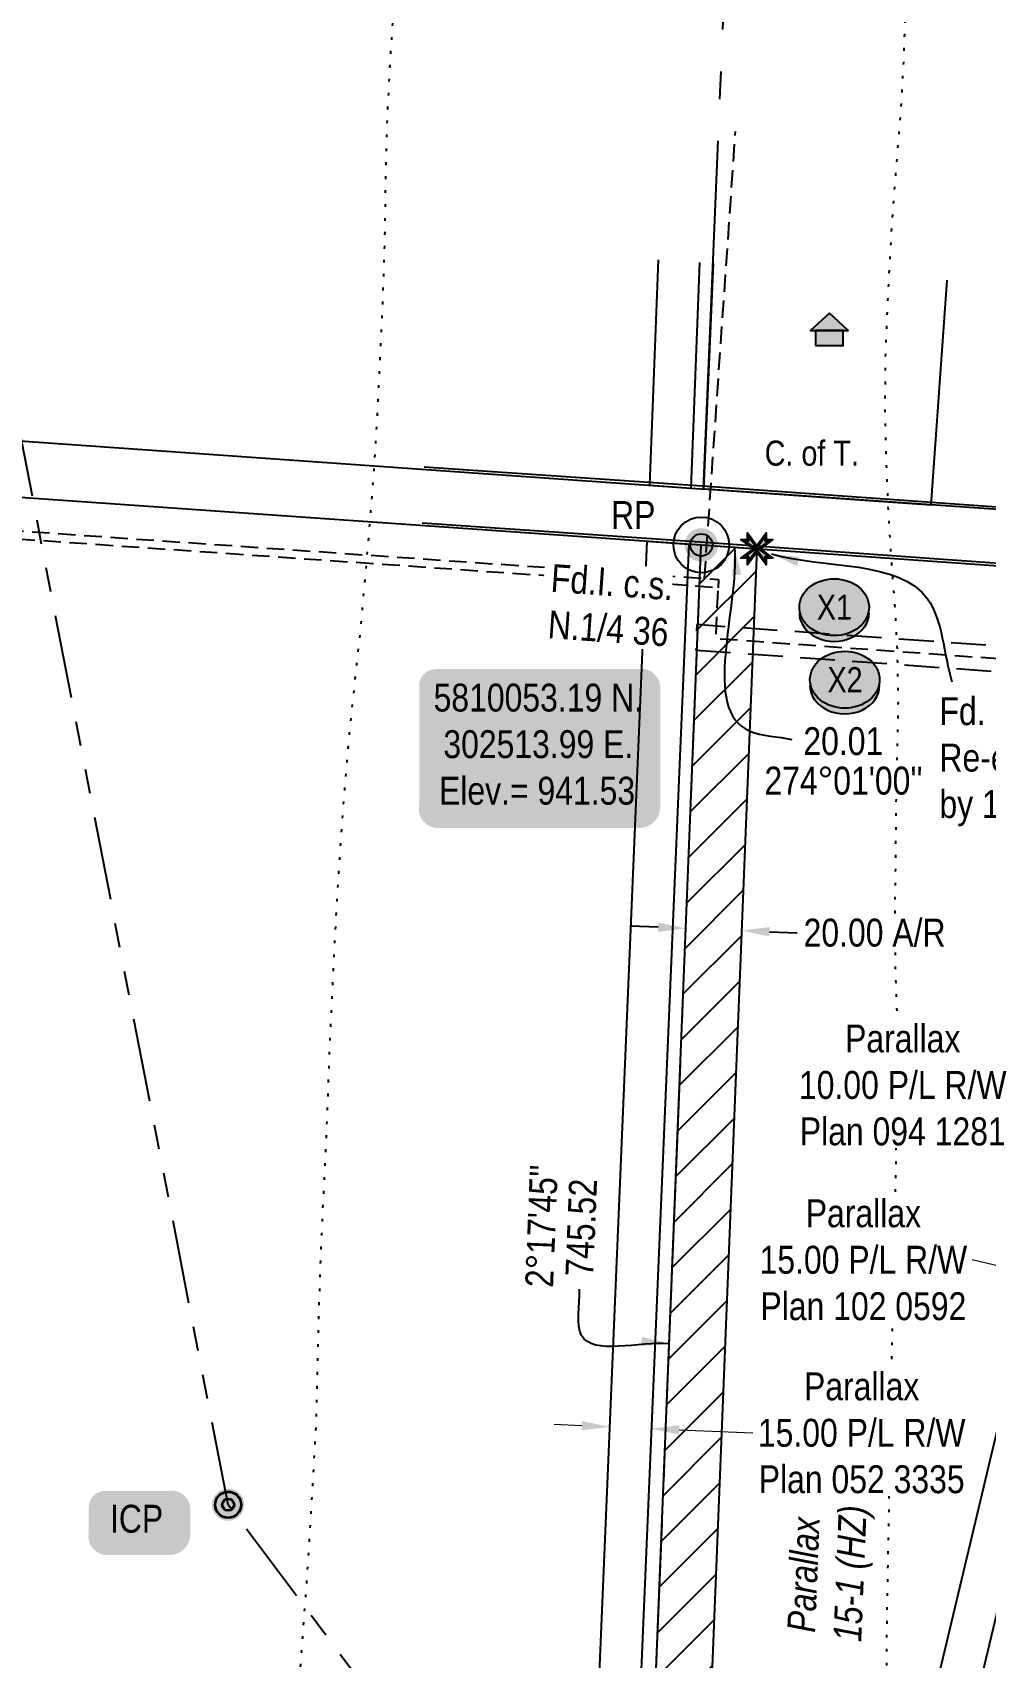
# Model space of a CAD drawing. Extents: x 301555 to 305504, y 5808283 to 5811840.
# Drawn here: x 302274 to 302616, y 5809654 to 5810237 of the extents above; entities that cross this region are included whole.
import ezdxf
from ezdxf.enums import TextEntityAlignment as Align

# ---------------------------------------------------------------- set-up
doc = ezdxf.new("R2010")
doc.units = 0
doc.header["$LTSCALE"] = 5
doc.header["$PDMODE"] = 34
doc.header["$PDSIZE"] = 0.03
for name, pattern in [('foc-DOT', [1, 0.2, -0.8]), ('foc-DRILLPATH', [14.75, 6, -1.75, 1.75, -1.75, 1.75, -1.75]), ('foc-FLOWLINE', [3.75, 2.5, -1.25]), ('foc-QUARTERLINE', [33, 25, -3, 2, -3]), ('UG_PIPE', [1.875, 1.25, -0.625])]:
    doc.linetypes.add(name, pattern=pattern)
doc.layers.get('Defpoints').update_dxf_attribs({"color": 9})
for name, color, linetype in [('35', 37, 'Continuous'), ('AS-DRILL', 8, 'foc-DOT'), ('AS-PIPE-UG', 44, 'UG_PIPE'), ('AS-POWER', 104, 'foc-POWER'), ('AS-RESIDENCE', 14, 'Continuous'), ('AS-TELUS', 224, 'foc-TEL'), ('C-RW', 13, 'Continuous'), ('CG-NOTES', 7, 'Continuous'), ('DETAIL-T', 7, 'Continuous'), ('DRILL-T', 8, 'Continuous'), ('F-EZE', 190, 'foc-FLOWLINE'), ('L-BD', 7, 'Continuous'), ('L-MON', 1, 'Continuous'), ('L-QSEC', 8, 'foc-QUARTERLINE'), ('L-SEC', 7, 'Continuous'), ('L-TITLEDB', 4, 'Continuous'), ('L-TITLEDB-T', 4, 'Continuous'), ('P-CROSSINGS', 250, 'Continuous'), ('P-PDRILLPATH', 12, 'foc-DRILLPATH'), ('P-PROPOSED', 10, 'Continuous'), ('P-TXT', 4, 'Continuous')]:
    doc.layers.add(name, color=color, linetype=linetype)
doc.layers.add('C-RW-T', color=13, linetype='Continuous', lineweight=9)
doc.layers.add('P-PROPOSED-EXISTING-H', color=7, linetype='Continuous', true_color=0xffeebd)
doc.styles.add('80', font='ARIALN.TTF', dxfattribs={"height": 10})
doc.styles.add('80CG', font='ARIALN.TTF', dxfattribs={"height": 10})
doc.styles.add('80L', font='ARIALN.TTF', dxfattribs={"height": 10})
doc.styles.add('Crossing', font='ARIALN.TTF', dxfattribs={"height": 10})
doc.styles.add('foc-LtypeFont', font='ARIALN.TTF', dxfattribs={"height": 7.35})
doc.linetypes.add('foc-POWER', pattern='A,6,-1,["P",foc-LtypeFont,S=0.2,R=0,X=-0.625,Y=-0.75],-1.24,4', length=12.24)
doc.linetypes.add('foc-POWER-NOLINE', pattern='A,0,-4,["P",foc-LtypeFont,S=0.2,R=0,X=-0.625,Y=-0.75],-8.24', length=12.24)
doc.linetypes.add('foc-TEL', pattern='A,2,-1,["T",foc-LtypeFont,S=0.2,R=0,X=-0.425,Y=-0.75],-1.24,8', length=12.24)
doc.linetypes.add('foc-TEL-NOLINE', pattern='A,0,-2,["T",foc-LtypeFont,S=0.2,R=0,X=-0.425,Y=-0.75],-10.24', length=12.24)
doc.dimstyles.new('Compass 5 000', dxfattribs={"dimscale": 5, "dimtxt": 9, "dimasz": 2, "dimexe": 0.2, "dimexo": 0.0625, "dimgap": 0.5, "dimtad": 0, "dimtih": 1, "dimtoh": 1, "dimzin": 0, "dimdsep": 46, "dimtxsty": '80CG', "dimcen": 0.1, "dimse1": 1, "dimse2": 1, "dimclrd": 256, "dimclrt": 256, "dimaunit": 1, "dimadec": 4, "dimazin": 0, "dimtfac": 0.06, "dimtofl": 0, "dimtmove": 0, "dimatfit": 1, "dimfxl": 0.2, "dimtolj": 1, "dimtzin": 0, "dimlwd": -1, "dimarcsym": 0})

# ---------------------------------------------------------------- blocks, each defined once
blk = doc.blocks.new('*D438')
at = {"layer": 'C-RW-T', "transparency": 16777216}
for p, q in [((302653.37, 5809852.62), (302625.37, 5809859.3)), ((302682.55, 5809845.66), (302692.28, 5809843.34))]:
    blk.add_line(p, q, dxfattribs=at)
for points in [[(302653.75, 5809854.24), (302652.98, 5809851), (302663.09, 5809850.3)], [(302682.94, 5809847.28), (302682.16, 5809844.04), (302672.82, 5809847.98)]]:
    blk.add_solid(points, dxfattribs=at)
at = {"layer": 'Defpoints', "color": 0, "transparency": 16777216}
for p in [(302663.09, 5809850.3), (302653.72, 5809810.99), (302663.45, 5809808.67)]:
    blk.add_point(p, dxfattribs=at)
at = {"layer": 'C-RW-T', "transparency": 16777216, "insert": (302586.28, 5809859.3), "char_height": 10, "attachment_point": 5, "style": '80CG', "bg_fill": 3, "box_fill_scale": 1.1, "bg_fill_color": 256, "bg_fill_true_color": 13158600, "bg_fill_transparency": 0}
blk.add_mtext('\\A1;Parallax\\P10.00 P/L R/W\\PPlan 094 1281', dxfattribs=at)
blk = doc.blocks.new('*D439')
at = {"layer": 'C-RW-T', "transparency": 16777216}
for p, q in [((302623.8, 5809793.57), (302611.23, 5809796.56)), ((302657.89, 5809785.45), (302667.62, 5809783.13))]:
    blk.add_line(p, q, dxfattribs=at)
for points in [[(302624.18, 5809795.19), (302623.41, 5809791.95), (302633.52, 5809791.25)], [(302658.28, 5809787.07), (302657.5, 5809783.82), (302648.16, 5809787.76)]]:
    blk.add_solid(points, dxfattribs=at)
at = {"layer": 'Defpoints', "color": 0, "transparency": 16777216}
for p in [(302633.52, 5809791.25), (302612.09, 5809701.32), (302626.73, 5809697.83)]:
    blk.add_point(p, dxfattribs=at)
at = {"layer": 'C-RW-T', "transparency": 16777216, "insert": (302572.15, 5809796.56), "char_height": 10, "attachment_point": 5, "style": '80CG', "bg_fill": 3, "box_fill_scale": 1.1, "bg_fill_color": 256, "bg_fill_true_color": 13158600, "bg_fill_transparency": 0}
blk.add_mtext('\\A1;Parallax\\P15.00 P/L R/W\\PPlan 102 0592', dxfattribs=at)
blk = doc.blocks.new('*D440')
at = {"layer": 'C-RW-T', "transparency": 16777216}
for p, q in [((302471.15, 5809737.05), (302461.16, 5809737.47)), ((302506.05, 5809735.58), (302532.45, 5809734.46))]:
    blk.add_line(p, q, dxfattribs=at)
for points in [[(302471.22, 5809738.71), (302471.08, 5809735.38), (302481.14, 5809736.63)], [(302506.12, 5809737.24), (302505.98, 5809733.91), (302496.06, 5809736)]]:
    blk.add_solid(points, dxfattribs=at)
at = {"layer": 'Defpoints', "color": 0, "transparency": 16777216}
for p in [(302496.06, 5809736), (302479.04, 5809686.97), (302493.96, 5809686.34)]:
    blk.add_point(p, dxfattribs=at)
at = {"layer": 'C-RW-T', "transparency": 16777216, "insert": (302571.54, 5809734.46), "char_height": 10, "attachment_point": 5, "style": '80CG', "bg_fill": 3, "box_fill_scale": 1.1, "bg_fill_color": 256, "bg_fill_true_color": 13158600, "bg_fill_transparency": 0}
blk.add_mtext('\\A1;Parallax\\P15.00 P/L R/W\\PPlan 052 3335', dxfattribs=at)
blk = doc.blocks.new('res_occ')
for points in [[(0.1, 0.89), (-1.26, -0.37), (1.46, -0.37)], [(-0.9, -1.43), (1.1, -1.43), (1.1, -0.37), (-0.9, -0.37)]]:
    blk.add_hatch(color=14).paths.add_polyline_path(points)
at = {"color": 14}
for points in [[(0.1, 0.89), (-1.26, -0.37), (1.46, -0.37)], [(-0.9, -1.43), (1.1, -1.43), (1.1, -0.37), (-0.9, -0.37)]]:
    blk.add_lwpolyline(points, close=True, dxfattribs=at)
blk = doc.blocks.new('fdia')
at = {"color": 255, "const_width": 1}
blk.add_lwpolyline([(-0.5, 0, 1), (0.5, 0, 1)], format="xyb", close=True, dxfattribs=at)
blk = doc.blocks.new('Fdiaa')
blk.add_blockref('fdia', (0, 0))
blk = doc.blocks.new('fdib')
at = {"color": 1, "const_width": 1.6}
blk.add_lwpolyline([(-0.4, 0, 1), (0.4, 0, 1)], format="xyb", close=True, dxfattribs=at)
at = {"color": 1}
blk.add_circle((0, 0), 0.8, dxfattribs=at)
blk = doc.blocks.new('Fdibb')
blk.add_blockref('fdib', (0, 0))
blk = doc.blocks.new('fdicc')
for name in ['Fdibb', 'Fdiaa']:
    blk.add_blockref(name, (0, 0))
blk = doc.blocks.new('FDI')
blk.add_blockref('fdicc', (0, 0))
blk = doc.blocks.new('TEMP')
h = blk.add_hatch(color=255)
h.dxf.hatch_style = 1
h.paths.add_polyline_path([(0, 0.25), (-0.67, 1.15), (-0.67, 0.67), (-1.15, 0.67), (-0.25, 0), (-1.15, -0.67), (-0.67, -0.67), (-0.67, -1.15), (0, -0.25), (0.67, -1.15), (0.67, -0.67), (1.15, -0.67), (0.25, 0), (1.15, 0.67), (0.67, 0.67), (0.67, 1.15)])
h.paths.add_polyline_path([(0.57, 0.85), (0.57, 0.57), (0.85, 0.57), (0.08, 0), (0.85, -0.57), (0.57, -0.57), (0.57, -0.85), (0, -0.08), (-0.57, -0.85), (-0.57, -0.57), (-0.85, -0.57), (-0.08, 0), (-0.85, 0.57), (-0.57, 0.57), (-0.57, 0.85), (0, 0.08)], flags=16)
h = blk.add_hatch(color=1)
h.dxf.hatch_style = 1
h.paths.add_polyline_path([(0, 0.08), (-0.57, 0.85), (-0.57, 0.57), (-0.85, 0.57), (-0.08, 0), (-0.85, -0.57), (-0.57, -0.57), (-0.57, -0.85), (0, -0.08), (0.57, -0.85), (0.57, -0.57), (0.85, -0.57), (0.08, 0), (0.85, 0.57), (0.57, 0.57), (0.57, 0.85)])
at = {"color": 1}
for p, q in [((-0.08, 0), (0.08, 0)), ((0, 0.08), (0, -0.08))]:
    blk.add_line(p, q, dxfattribs=at)
at = {"color": 255, "flags": 128}
blk.add_lwpolyline([(-0.25, 0), (-1.15, 0.67), (-0.67, 0.67), (-0.67, 1.15), (0, 0.25), (0.67, 1.15), (0.67, 0.67), (1.15, 0.67), (0.25, 0), (1.15, -0.67), (0.67, -0.67), (0.67, -1.15), (0, -0.25), (-0.67, -1.15), (-0.67, -0.67), (-1.15, -0.67)], close=True, dxfattribs=at)
at = {"color": 1, "flags": 128}
blk.add_lwpolyline([(-0.08, 0), (-0.85, 0.57), (-0.57, 0.57), (-0.57, 0.85), (0, 0.08), (0.57, 0.85), (0.57, 0.57), (0.85, 0.57), (0.08, 0), (0.85, -0.57), (0.57, -0.57), (0.57, -0.85), (0, -0.08), (-0.57, -0.85), (-0.57, -0.57), (-0.85, -0.57)], close=True, dxfattribs=at)
blk = doc.blocks.new('RP')
at = {"layer": '35', "color": 3}
blk.add_circle((0, 0), 10, dxfattribs=at)
at = {"layer": '35', "color": 3, "style": '80'}
blk.add_attdef('RP_001', (-32.36, 5.75), '', height=10, dxfattribs=at)
blk = doc.blocks.new('*U479')
h = blk.add_hatch(color=254)
edge = h.paths.add_edge_path()
edge.add_line((-36.5, -28.5), (36.5, -28.5))
edge.add_arc((36.5, -22.5), 6, 270, 360)
edge.add_line((42.5, -22.5), (42.5, 21))
edge.add_arc((36.5, 21), 6, 0, 90)
edge.add_line((36.5, 27), (-36.5, 27))
edge.add_arc((-36.5, 21), 6, 90, 180)
edge.add_line((-42.5, 21), (-42.5, -22.5))
edge.add_arc((-36.5, -22.5), 6, 180, 270)
at = {"color": 1, "flags": 128}
blk.add_lwpolyline([(-36.5, -28.5, 3, 3, 0), (36.5, -28.5, 3, 3, 0.414214), (42.5, -22.5, 3, 3, 0), (42.5, 21, 3, 0, 0.414214), (36.5, 27, 0, 0, 0), (-36.5, 27, 0, 0, 0.414214), (-42.5, 21, 0, 0, 0), (-42.5, -22.5, 0, 3, 0.414214)], format="xyseb", close=True, dxfattribs=at)
blk.add_lwpolyline([(-32.21, -20.16, 0, 10, 0), (0, 0, 5, 5, 0)], format="xyseb", dxfattribs=at)
at = {"color": 1, "style": '80'}
blk.add_attdef('ENTER_TEXT_001', (-35.99, -5), '', height=10, dxfattribs=at)
blk = doc.blocks.new('xing2')
h = blk.add_hatch(color=50)
h.dxf.hatch_style = 1
edge = h.paths.add_edge_path()
edge.add_ellipse((0, 0), major_axis=(-12.5, 0), ratio=0.816297, start_angle=0, end_angle=360)
h = blk.add_hatch(color=250)
h.dxf.hatch_style = 1
edge = h.paths.add_edge_path()
edge.add_ellipse((0, -2.05), major_axis=(-12.5, 0), ratio=0.816297, start_angle=0, end_angle=180)
edge.add_line((12.5, -2.05), (12.5, 0))
edge.add_ellipse((0, 0), major_axis=(-12.5, 0), ratio=0.816297, start_angle=0, end_angle=180, ccw=False)
edge.add_line((-12.5, 0), (-12.5, -2.05))
at = {"color": 250}
blk.add_ellipse((0, 0), major_axis=(-12.5, 0), ratio=0.816297, dxfattribs=at)
blk.add_ellipse((0, -2.05), major_axis=(-12.5, 0), ratio=0.816297, start_param=0, end_param=3.141593, dxfattribs=at)
at = {"color": 250, "style": 'Crossing'}
blk.add_attdef('CROSSING', text='', height=9, dxfattribs=at).set_placement((0.09, 0.02), align=Align.MIDDLE_CENTER)
at = {"color": 250, "style": 'Crossing', "flags": 1}
for tag, p in [('OWNER', (0.09, -12.49)), ('DESCRIPTION', (0.09, -25.77)), ('LOCATION', (0.09, -39.3)), ('DWG_REF', (0.09, -52.84))]:
    blk.add_attdef(tag, text='', height=9, dxfattribs=at).set_placement(p, align=Align.MIDDLE_CENTER)
blk = doc.blocks.new('*D485')
at = {"layer": 'Defpoints', "color": 0, "transparency": 16777216}
for p in [(302528.45, 5809914.77), (302508.21, 5809909.1), (302528.19, 5809908.3)]:
    blk.add_point(p, dxfattribs=at)
at = {"layer": 'P-TXT', "transparency": 16777216}
for p, q in [((302498.47, 5809915.97), (302488.48, 5809916.37)), ((302538.44, 5809914.37), (302548.43, 5809913.97))]:
    blk.add_line(p, q, dxfattribs=at)
for points in [[(302498.54, 5809917.63), (302498.41, 5809914.3), (302508.47, 5809915.57)], [(302538.51, 5809916.03), (302538.37, 5809912.7), (302528.45, 5809914.77)]]:
    blk.add_solid(points, dxfattribs=at)
at = {"layer": 'P-TXT', "transparency": 16777216, "insert": (302576.17, 5809913.97), "char_height": 10, "attachment_point": 5, "style": '80CG', "bg_fill": 3, "box_fill_scale": 1.1, "bg_fill_color": 256, "bg_fill_true_color": 13158600, "bg_fill_transparency": 0}
blk.add_mtext('\\A1;20.00 A/R', dxfattribs=at)
blk = doc.blocks.new('plbh')
at = {"layer": 'L-MON'}
h = blk.add_hatch(color=255, dxfattribs=at)
h.dxf.hatch_style = 1
edge = h.paths.add_edge_path()
edge.add_arc((0, 0), 1.16, 0, 360)
h = blk.add_hatch(color=256, dxfattribs=at)
h.dxf.hatch_style = 1
h.paths.add_polyline_path([(-0.96, 0, 1), (0.96, 0, 1)])
h.paths.add_polyline_path([(0.91, 0, -1), (-0.91, 0, -1)], flags=16)
h.paths.add_polyline_path([(0.45, 0, -1), (-0.45, 0, -1)], flags=0)
h = blk.add_hatch(color=256, dxfattribs=at)
h.dxf.hatch_style = 1
h.paths.add_polyline_path([(-0.45, 0, 1), (0.45, 0, 1)])
h.paths.add_polyline_path([(0.4, 0, -1), (-0.4, 0, -1)], flags=16)
at = {"layer": 'L-MON', "color": 240}
for radius in [0.96, 0.91, 0.45, 0.4]:
    blk.add_circle((0, 0), radius, dxfattribs=at)
blk = doc.blocks.new('*U528')
h = blk.add_hatch(color=255)
edge = h.paths.add_edge_path()
edge.add_line((-11.5, -11.5), (11.5, -11.5))
edge.add_arc((11.5, -5.5), 6, 270, 360)
edge.add_line((17.5, -5.5), (17.5, 4))
edge.add_arc((11.5, 4), 6, 0, 90)
edge.add_line((11.5, 10), (-11.5, 10))
edge.add_arc((-11.5, 4), 6, 90, 180)
edge.add_line((-17.5, 4), (-17.5, -5.5))
edge.add_arc((-11.5, -5.5), 6, 180, 270)
at = {"color": 14, "flags": 128}
blk.add_lwpolyline([(-11.5, -11.5, 3, 3, 0), (11.5, -11.5, 3, 3, 0.414214), (17.5, -5.5, 3, 3, 0), (17.5, 4, 3, 0, 0.414214), (11.5, 10, 0, 0, 0), (-11.5, 10, 0, 0, 0.414214), (-17.5, 4, 0, 0, 0), (-17.5, -5.5, 0, 3, 0.414214)], format="xyseb", close=True, dxfattribs=at)
at = {"color": 14, "style": '80'}
blk.add_attdef('ENTER_TEXT_001', (-26.85, -4.92), '', height=10, dxfattribs=at)

msp = doc.modelspace()

# ---------------------------------------------------------------- hatches: boundary and pattern name
at = {"layer": 'P-PROPOSED-EXISTING-H'}
h = msp.add_hatch(dxfattribs=at)
h.set_pattern_fill('ANSI31', color=256, scale=3.499769, style=0)
h.set_pattern_definition([(45, (19.945, 382.952), (-7.857206125, 7.857206125), [])])
h.paths.add_polyline_path([(302533.945, 5810051.794), (302510.777, 5809473.836), (302519.018, 5809458.813), (302565.576, 5809431.7), (302582.816, 5809394.223), (302605.871, 5809299.775), (302549.663, 5809303.723), (302578.164, 5809328.949), (302563.844, 5809387.612), (302550.05, 5809417.599), (302489.912, 5809452.619), (302513.986, 5810053.195)])

# ---------------------------------------------------------------- linework, layer by layer
at = {"layer": 'AS-DRILL', "flags": 128}
msp.add_lwpolyline([(302534.823, 5808375.215), (302534.877, 5808375.28), (302536.069, 5808376.563), (302537.249, 5808377.787), (302538.361, 5808378.793), (302539.397, 5808379.422), (302539.733, 5808379.559), (302541.416, 5808380.102), (302543.065, 5808380.546), (302544.469, 5808380.88), (302545.235, 5808380.999), (302545.335, 5808381.015), (302545.133, 5808380.953), (302545.038, 5808380.827), (302545.204, 5808380.74), (302545.443, 5808380.701), (302545.591, 5808380.655), (302545.747, 5808380.548), (302545.905, 5808380.492), (302545.955, 5808380.49), (302546.034, 5808380.467), (302546.094, 5808380.474), (302546.095, 5808380.484), (302545.985, 5808380.749), (302545.688, 5808381.331), (302545.259, 5808382.339), (302544.774, 5808383.72), (302544.239, 5808385.353), (302543.642, 5808387.188), (302543.041, 5808389.184), (302542.471, 5808391.418), (302541.923, 5808393.732), (302541.385, 5808396.286), (302540.896, 5808399.048), (302540.437, 5808402.089), (302539.982, 5808405.45), (302539.49, 5808409.162), (302538.991, 5808413.186), (302538.503, 5808417.479), (302538.037, 5808422.071), (302537.579, 5808426.853), (302537.115, 5808431.766), (302536.593, 5808436.961), (302536.028, 5808442.328), (302535.358, 5808447.809), (302534.496, 5808453.509), (302533.515, 5808459.483), (302532.457, 5808465.55), (302531.347, 5808471.81), (302530.103, 5808478.205), (302528.705, 5808485.006), (302527.422, 5808491.933), (302526.083, 5808499.223), (302524.817, 5808506.58), (302523.616, 5808514.054), (302522.443, 5808521.957), (302521.554, 5808529.999), (302520.953, 5808538.2), (302520.741, 5808546.625), (302520.788, 5808555.02), (302520.888, 5808563.503), (302521.145, 5808571.88), (302521.449, 5808580.464), (302521.912, 5808588.742), (302522.443, 5808596.988), (302522.901, 5808605.406), (302523.368, 5808614.024), (302523.713, 5808622.617), (302524.007, 5808631.453), (302524.257, 5808640.41), (302524.478, 5808649.408), (302524.863, 5808658.48), (302525.578, 5808667.819), (302526.41, 5808677.313), (302527.345, 5808686.653), (302528.275, 5808695.113), (302528.362, 5808696.03), (302529.437, 5808705.344), (302530.612, 5808714.685), (302531.724, 5808724.168), (302532.964, 5808734.366), (302535.316, 5808753.317), (302537.661, 5808772.568), (302539.792, 5808791.748), (302541.441, 5808810.878), (302542.673, 5808829.843), (302543.475, 5808848.827), (302544.157, 5808867.804), (302545.094, 5808886.882), (302546.052, 5808908.751), (302546.718, 5808927.83), (302547.383, 5808947.119), (302547.803, 5808966.308), (302547.763, 5808985.505), (302547.369, 5809004.606), (302546.781, 5809023.595), (302546.256, 5809042.681), (302545.752, 5809061.777), (302544.907, 5809080.856), (302544.211, 5809100.149), (302543.81, 5809119.341), (302543.465, 5809128.933), (302543.044, 5809138.627), (302542.69, 5809148.019), (302542.535, 5809157.113), (302543.301, 5809176.197), (302544.321, 5809185.634), (302545.668, 5809195.248), (302548.279, 5809214.158), (302550.78, 5809233.093), (302552.992, 5809252.27), (302554.752, 5809271.184), (302556.616, 5809290.195), (302558.485, 5809309.305), (302560.339, 5809328.316), (302562.566, 5809347.382), (302564.932, 5809366.432), (302567.235, 5809385.395), (302569.572, 5809404.457), (302571.878, 5809423.51), (302573.706, 5809442.622), (302575.128, 5809461.57), (302576.042, 5809471.121), (302577.747, 5809490.148), (302579.132, 5809509.198), (302580.258, 5809528.258), (302580.886, 5809547.148), (302581.257, 5809566.348), (302581.189, 5809585.346), (302580.871, 5809604.344), (302580.701, 5809623.537), (302580.554, 5809642.538), (302580.57, 5809661.643), (302580.863, 5809680.636), (302581.241, 5809700.027), (302581.572, 5809719.229), (302581.87, 5809738.122), (302582.07, 5809747.822), (302582.52, 5809767.009), (302582.941, 5809786.208), (302583.417, 5809805.294), (302583.782, 5809824.595), (302584.048, 5809843.69), (302584.434, 5809862.78), (302584.375, 5809881.977), (302584.056, 5809891.478), (302583.686, 5809900.97), (302583.516, 5809920.163), (302583.779, 5809939.157), (302583.923, 5809958.457), (302584.32, 5809977.557), (302584.706, 5809996.646), (302584.386, 5810015.845), (302583.246, 5810035.306), (302582.434, 5810044.977), (302581.195, 5810064.232), (302580.428, 5810083.518), (302579.952, 5810102.813), (302580.153, 5810122.01), (302580.969, 5810141.093), (302581.43, 5810150.572), (302582.502, 5810169.544), (302583.995, 5810188.78), (302585.582, 5810208.122), (302586.678, 5810227.183), (302587.313, 5810246.473), (302588.123, 5810265.656), (302589.153, 5810284.82), (302590.073, 5810303.999), (302590.664, 5810323.19), (302591.55, 5810342.27), (302592.844, 5810361.524), (302594.199, 5810380.575), (302596.659, 5810399.711), (302598.405, 5810409.049), (302600.274, 5810418.461), (302603.618, 5810437.162), (302606.213, 5810456.184), (302608.245, 5810475.378), (302609.548, 5810494.631), (302609.979, 5810513.829), (302610.239, 5810533.024), (302610.906, 5810552.113), (302611.868, 5810571.079), (302612.904, 5810590.153), (302613.694, 5810609.327), (302614.085, 5810628.526), (302614.765, 5810647.715), (302615.885, 5810666.875), (302616.969, 5810686.147), (302617.929, 5810705.324), (302619.105, 5810724.382), (302620.712, 5810743.723), (302622.315, 5810762.955), (302623.956, 5810781.884), (302625.745, 5810800.998), (302627.637, 5810820.207), (302629.591, 5810839.204), (302631.21, 5810858.334), (302632.903, 5810877.562), (302634.641, 5810896.678), (302636.166, 5810915.712), (302637.825, 5810934.841), (302639.46, 5810953.87), (302641.219, 5810972.995), (302642.927, 5810992.112), (302644.191, 5811011.377), (302645.187, 5811030.452), (302645.949, 5811049.427), (302646.238, 5811068.831), (302646.142, 5811088.13), (302645.758, 5811107.221), (302645.152, 5811126.511), (302644.638, 5811145.607), (302644.239, 5811164.598), (302644.354, 5811183.899), (302644.992, 5811203.289), (302645.972, 5811222.455), (302647.108, 5811241.525), (302648.35, 5811260.48), (302649.899, 5811279.624), (302651.47, 5811298.556), (302653.045, 5811317.588), (302654.565, 5811336.733), (302655.89, 5811355.785), (302657.046, 5811374.854), (302658.246, 5811394.011), (302659.586, 5811413.163), (302660.933, 5811432.514), (302662.217, 5811451.778), (302663.686, 5811470.915), (302665.246, 5811490.057), (302666.889, 5811509.287), (302668.549, 5811528.216), (302670.467, 5811547.314), (302672.346, 5811566.424)], dxfattribs=at)
at = {"layer": 'AS-PIPE-UG'}
msp.add_line((302515.142, 5810041.178), (302526.266, 5810201.538), dxfattribs=at)
at = {"layer": 'AS-PIPE-UG', "flags": 128}
for points in [[(301722.077, 5810096.189), (301739.748, 5810095.129), (301746.919, 5810094.466), (301750.01, 5810094.252), (301758.011, 5810093.697), (302039.563, 5810074.167), (302194.833, 5810063.396), (302510.668, 5810041.488), (302515.142, 5810041.178), (302520.15, 5810040.83), (302520.029, 5810037.831)], [(303217.162, 5808286.412), (303220.932, 5808379.845), (303221.773, 5808400.662), (303234.492, 5808715.821), (303253.59, 5809188.977), (303259.984, 5809188.524), (303286.534, 5809186.647), (303306.96, 5809191.862), (303340.441, 5809190.571), (303342.005, 5809229.315), (303369.359, 5809906.899), (303369.369, 5809907.154), (303371.451, 5809958.719), (303338.021, 5809961.104), (303318.946, 5809962.464), (303318.098, 5809962.524), (303317.948, 5809962.535), (302519.303, 5810019.522), (302520.029, 5810037.831), (301743.21, 5810091.716)]]:
    msp.add_lwpolyline(points, dxfattribs=at)
at = {"layer": 'AS-POWER', "linetype": 'foc-POWER-NOLINE', "flags": 128}
msp.add_lwpolyline([(302414.574, 5810081.272), (302514.428, 5810074.348), (303319.149, 5810016.927), (303339.245, 5810016.072), (303419.057, 5810012.676)], dxfattribs=at)
at = {"layer": 'AS-TELUS', "linetype": 'foc-TEL-NOLINE', "flags": 128}
msp.add_lwpolyline([(302413.778, 5810061.165), (302513.583, 5810054.249), (303318.336, 5809996.827), (303322.391, 5810096.792)], dxfattribs=at)
at = {"layer": 'C-RW', "flags": 128}
for points in [[(302498.528, 5810155.577), (302495.337, 5810074.663), (302510.306, 5810073.625), (302513.514, 5810154.508)], [(302300.372, 5809249.988), (302328.761, 5809273.08), (302452, 5809264.363), (302462.778, 5809274.047), (302465.312, 5809329.461), (302534.125, 5809374.208), (302667.576, 5809934.126), (302675.212, 5810041.874), (302690.169, 5810040.824), (302682.418, 5809931.321), (302547.333, 5809364.965), (302479.922, 5809321.038), (302477.298, 5809266.942), (302457.624, 5809249.222), (302333.908, 5809257.92), (302305.247, 5809234.614)]]:
    msp.add_lwpolyline(points, dxfattribs=at)
msp.add_lwpolyline([(302464.466, 5809310.966), (302463.293, 5809313.286), (302464.378, 5809338.27), (302494.504, 5810054.545), (302509.471, 5810053.508), (302479.27, 5809338.538), (302479.27, 5809338.538), (302465.312, 5809329.461)], close=True, dxfattribs=at)
at = {"layer": 'F-EZE', "flags": 128}
msp.add_lwpolyline([(302512.05, 5810015.478), (303316.788, 5809958.054), (303317.156, 5809967.154), (302512.409, 5810024.576)], close=True, dxfattribs=at)
at = {"layer": 'L-QSEC'}
for p, q in [((302514.828, 5810073.301), (302582.194, 5811682.444)), ((302481.685, 5809247.39), (302513.986, 5810053.195))]:
    msp.add_line(p, q, dxfattribs=at)
at = {"layer": 'L-SEC'}
for p, q in [((301710.468, 5810129.783), (302515.395, 5810073.261)), ((301709.596, 5810109.679), (302513.986, 5810053.195)), ((303319.149, 5810016.927), (302515.395, 5810073.261)), ((302513.986, 5810053.195), (303318.351, 5809996.713))]:
    msp.add_line(p, q, dxfattribs=at)
at = {"layer": 'L-TITLEDB', "flags": 128}
msp.add_lwpolyline([(302518.213, 5810154.173), (302514.828, 5810073.301), (302596.42, 5810067.582), (302602.194, 5810148.18)], dxfattribs=at)
at = {"layer": 'P-PDRILLPATH'}
msp.add_line((302344.184, 5809708.709), (302008.076, 5811440.562), dxfattribs=at)

# ---------------------------------------------------------------- block references
at = {"xscale": 0.99993408, "yscale": 0.99993408, "zscale": 0.99993408}
msp.add_blockref('RP', (302513.986, 5810053.195), dxfattribs=at).add_auto_attribs({'RP_001': 'RP'})
at = {"layer": 'AS-RESIDENCE', "xscale": 4.999999999999991, "yscale": 4.999999999999991, "zscale": 4.999999999999991}
msp.add_blockref('res_occ', (302559.445, 5810131.947), dxfattribs=at)
at = {"layer": 'CG-NOTES'}
ref = msp.add_blockref('*U528', (302311.621, 5809703.678), dxfattribs=dict(at, xscale=0.99993408, yscale=0.99993408, zscale=0.99993408))
ref.add_attrib('ENTER_TEXT_001', 'ICP', (302301.782, 5809698.675), dxfattribs={"layer": '0', "color": 14, "height": 9.9993, "style": '80'})
at = {"layer": 'DETAIL-T'}
ref = msp.add_blockref('*U479', (302455.238, 5809981.63), dxfattribs=dict(at, xscale=0.99993408, yscale=0.99993408, zscale=0.99993408))
ref.add_attrib('ENTER_TEXT_001', '5810053.19 N.', (302417.921, 5809993.401), dxfattribs={"layer": '0', "color": 1, "height": 9.99934, "style": '80'})
ref.add_attrib('ENTER_TEXT_002', '302513.99 E.', (302421.42, 5809976.695), dxfattribs={"layer": '0', "color": 1, "height": 9.99934, "style": '80'})
ref.add_attrib('ENTER_TEXT_003', 'Elev.= 941.53', (302419.865, 5809959.988), dxfattribs={"layer": '0', "color": 1, "height": 9.99934, "style": '80'})
at = {"layer": 'L-MON'}
for name, p, xscale, yscale, zscale in [('FDI', (302513.986, 5810053.195), 4.999670399999991, 4.999670399999991, 4.999670399999991), ('TEMP', (302533.945, 5810051.794), 4.999670399999991, 4.999670399999991, 4.999670399999991), ('plbh', (302344.184, 5809708.709), 4.999670399999999, 4.999670399999999, 4.999670399999999)]:
    msp.add_blockref(name, p, dxfattribs=dict(at, xscale=xscale, yscale=yscale, zscale=zscale))
at = {"layer": 'P-CROSSINGS', "xscale": 0.99993408, "yscale": 0.99993408, "zscale": 0.99993408}
for p, values in [((302561.671, 5810030.834), {'CROSSING': 'X1'}), ((302565.484, 5810004.806), {'CROSSING': 'X2'})]:
    msp.add_blockref('xing2', p, dxfattribs=at).add_auto_attribs(values)

# ---------------------------------------------------------------- texts
at = {"layer": 'L-BD', "style": '80L'}
msp.add_text('20.01', height=9.9993, dxfattribs=at).set_placement((302564.953, 5809982.782), align=Align.MIDDLE)
for s, p in [("2°17'45''", (302456.65, 5809808.712)), ('745.52', (302470.888, 5809808.141))]:
    msp.add_text(s, height=9.9993, rotation=87.7035, dxfattribs=at).set_placement(p, align=Align.MIDDLE)
at = {"layer": 'L-TITLEDB-T', "insert": (302536.457, 5810090.633), "char_height": 8.99937, "attachment_point": 1, "style": '80L'}
msp.add_mtext_dynamic_manual_height_columns('\\pi0.29055;C. of T.', width=33.01196, gutter_width=45, heights=[0], dxfattribs=at)

# ---------------------------------------------------------------- leaders
at = {"layer": 'L-BD', "path_type": 1}
for points in [[(302525.855, 5810052.362), (302531.471, 5809986.358), (302546.473, 5809983.409)], [(302502.487, 5809766.444), (302471.039, 5809769.396), (302470.236, 5809786.037)]]:
    msp.add_leader(points, dimstyle='Compass 5 000', override={"dimgap": 0.5, "dimtad": 0}, dxfattribs=at)
at = {"layer": 'L-MON', "path_type": 1}
msp.add_leader([(302539.151, 5810049.986), (302595.183, 5810033.857), (302603.905, 5810004.033)], dimstyle='Compass 5 000', override={"dimgap": 0.5, "dimtad": 0}, dxfattribs=at)

# ---------------------------------------------------------------- next in the draw order: texts
at = {"layer": 'L-MON', "insert": (302459.392, 5810046.449), "char_height": 9.99854, "attachment_point": 1, "rotation": 355.982622, "style": '80L', "bg_fill": 3, "box_fill_scale": 1.15, "bg_fill_color": 256, "bg_fill_true_color": 256, "bg_fill_transparency": 0}
msp.add_mtext_dynamic_manual_height_columns('\\pi1.0645;Fd.I. c.s.\\P\\pi1.1531;N.1/4 36', width=43.05697, gutter_width=50, heights=[0], dxfattribs=at)
at = {"layer": 'L-MON', "insert": (302599.451, 5809998.512), "char_height": 9.99854, "attachment_point": 1, "style": '80L', "bg_fill": 3, "box_fill_scale": 1.15, "bg_fill_color": 256, "bg_fill_true_color": 256, "bg_fill_transparency": 0}
msp.add_mtext_dynamic_manual_height_columns('Fd. No Mk.\\PRe-est. Position\\Pby 10-36 Lease', width=80.16139, gutter_width=50, heights=[0], dxfattribs=at)

# ---------------------------------------------------------------- next in the draw order: dimensions: what is measured, and where the dimension line sits
at = {"layer": 'C-RW-T'}
dim = msp.add_linear_dim(base=(302663.093, 5809850.298), p1=(302663.446, 5809808.67), p2=(302653.717, 5809810.991), angle=166.584687, text='Parallax\\P10.00 P/L R/W\\PPlan 094 1281', dimstyle='Compass 5 000', override={"dimtfill": 1}, dxfattribs=at)
dim.commit()
dim.dimension.update_dxf_attribs({"geometry": '*D438', "text_midpoint": (302586.28, 5809859.296), "dimtype": 161})

# ---------------------------------------------------------------- next in the draw order: linework, layer by layer
at = {"layer": 'AS-DRILL', "flags": 128}
msp.add_lwpolyline([(302358.795, 5809155.781), (302359.103, 5809161.645), (302359.656, 5809181.139), (302359.859, 5809200.636), (302360.275, 5809219.735), (302360.722, 5809238.832), (302361.262, 5809258.016), (302362.073, 5809277.199), (302362.783, 5809296.386), (302363.066, 5809315.39), (302363.407, 5809334.582), (302363.884, 5809353.678), (302364.258, 5809372.968), (302364.789, 5809392.163), (302365.699, 5809411.342), (302366.843, 5809430.611), (302367.734, 5809449.791), (302368.248, 5809469.076), (302368.569, 5809488.278), (302368.553, 5809507.574), (302368.594, 5809526.778), (302368.724, 5809545.979), (302368.419, 5809565.276), (302367.968, 5809584.47), (302368.029, 5809603.663), (302368.633, 5809622.954), (302369.624, 5809642.13), (302370.939, 5809661.183), (302372.393, 5809680.43), (302373.589, 5809699.487), (302374.729, 5809718.657), (302375.815, 5809737.729), (302376.237, 5809756.717), (302376.704, 5809775.813), (302377.361, 5809794.902), (302378.137, 5809813.977), (302379.133, 5809833.052), (302379.906, 5809852.036), (302380.612, 5809871.123), (302381.495, 5809890.103), (302382.421, 5809909.181), (302383.437, 5809928.256), (302384.689, 5809947.211), (302386.094, 5809966.26), (302387.705, 5809985.191), (302389.703, 5810004.286), (302391.795, 5810023.477), (302393.542, 5810042.793), (302395.163, 5810062.223), (302396.686, 5810081.468), (302397.796, 5810100.629), (302398.748, 5810120.106), (302399.667, 5810139.485), (302400.321, 5810158.774), (302400.561, 5810168.472), (302400.801, 5810187.668), (302401.376, 5810206.961), (302402.326, 5810226.138), (302403.61, 5810245.392), (302404.918, 5810264.745), (302405.704, 5810283.829), (302406.321, 5810302.92), (302407.245, 5810322.198), (302408.377, 5810341.658), (302408.766, 5810361.048), (302408.436, 5810380.247), (302407.815, 5810399.437), (302406.92, 5810418.519), (302406.029, 5810437.7), (302405.697, 5810457.089), (302405.868, 5810476.287), (302406.402, 5810495.581), (302407.035, 5810514.571), (302407.421, 5810533.661), (302407.898, 5810552.757), (302408.345, 5810571.855), (302408.969, 5810591.135), (302410.033, 5810610.408), (302411.594, 5810629.341), (302413.445, 5810648.252), (302414.705, 5810667.407), (302415.721, 5810686.481), (302416.783, 5810705.454), (302417.339, 5810724.537), (302417.84, 5810743.732), (302418.407, 5810762.825), (302418.933, 5810781.919), (302419.4, 5810801.016), (302419.786, 5810820.106), (302420.443, 5810839.195), (302421.12, 5810858.283), (302421.61, 5810877.479), (302422.266, 5810896.558), (302422.957, 5810915.736), (302423.569, 5810934.726), (302423.875, 5810944.322), (302424.126, 5810953.819), (302424.447, 5810963.314), (302425.251, 5810982.587), (302426.028, 5811001.671), (302426.439, 5811012.163), (302426.764, 5811020.757), (302427.326, 5811039.74), (302427.699, 5811058.74), (302428.036, 5811077.832), (302428.231, 5811096.91), (302428.342, 5811116.101), (302428.458, 5811135.192), (302428.504, 5811154.285), (302428.614, 5811173.476), (302428.537, 5811192.474), (302428.253, 5811211.571), (302428.299, 5811230.675), (302428.756, 5811249.772), (302429.836, 5811268.934), (302432.118, 5811287.888), (302433.76, 5811297.349), (302435.43, 5811306.8), (302436.888, 5811316.189), (302438.111, 5811325.708), (302439.041, 5811335.168), (302439.676, 5811344.74), (302440.461, 5811364.024), (302440.687, 5811383.12), (302440.706, 5811402.025), (302441.462, 5811421.11), (302442.187, 5811430.679), (302443.095, 5811440.33), (302444.824, 5811459.456), (302446.459, 5811478.486), (302449.118, 5811497.594), (302450.862, 5811507.132), (302452.612, 5811516.569), (302456.021, 5811535.668), (302459.189, 5811553.996), (302462.203, 5811570.728)], dxfattribs=at)

# ---------------------------------------------------------------- next in the draw order: dimensions: what is measured, and where the dimension line sits
at = {"layer": 'C-RW-T'}
dim = msp.add_linear_dim(base=(302633.523, 5809791.252), p1=(302626.728, 5809697.835), p2=(302612.09, 5809701.324), angle=166.594218, text='Parallax\\P15.00 P/L R/W\\PPlan 102 0592', dimstyle='Compass 5 000', override={"dimtfill": 1}, dxfattribs=at)
dim.commit()
dim.dimension.update_dxf_attribs({"geometry": '*D439', "text_midpoint": (302572.147, 5809796.565), "dimtype": 161})

# ---------------------------------------------------------------- next in the draw order: linework, layer by layer
at = {"layer": 'P-PDRILLPATH'}
msp.add_line((302678.031, 5809262.631), (302344.184, 5809708.709), dxfattribs=at)
at = {"layer": 'P-PROPOSED'}
msp.add_lwpolyline([(302533.945, 5810051.794), (302510.777, 5809473.836), (302519.018, 5809458.813), (302565.576, 5809431.7), (302582.816, 5809394.223), (302605.871, 5809299.775), (302549.663, 5809303.723), (302578.164, 5809328.949), (302563.844, 5809387.612), (302550.05, 5809417.599), (302489.912, 5809452.619), (302513.986, 5810053.195)], close=True, dxfattribs=at)

# ---------------------------------------------------------------- next in the draw order: texts
at = {"layer": 'DRILL-T', "insert": (302544.664, 5809659.512), "char_height": 10.00456, "attachment_point": 1, "rotation": 87.679733, "style": '80L', "bg_fill": 3, "box_fill_scale": 1.15, "bg_fill_color": 256, "bg_fill_true_color": 256, "bg_fill_transparency": 0}
msp.add_mtext_dynamic_manual_height_columns('\\pi3.5748;{\\fArial Narrow|b0|i1|c0|p34;Parallax\\P\\pi0.8826;15-1 (HZ)}', width=48.43038, gutter_width=50, heights=[0], dxfattribs=at)
at = {"layer": 'L-BD', "insert": (302565.024, 5809973.597), "char_height": 9.99934, "width": 56.76979, "attachment_point": 2, "style": '80L', "bg_fill": 3, "box_fill_scale": 1.15, "bg_fill_color": 256, "bg_fill_true_color": 256, "bg_fill_transparency": 0}
msp.add_mtext("274°01'00''", dxfattribs=at)

# ---------------------------------------------------------------- next in the draw order: dimensions: what is measured, and where the dimension line sits
at = {"layer": 'P-TXT'}
dim = msp.add_aligned_dim(p1=(302508.208, 5809909.103), p2=(302528.19, 5809908.301), distance=6.471, text='20.00 A/R', dimstyle='Compass 5 000', override={"dimtfill": 1}, dxfattribs=at)
dim.commit()
dim.dimension.update_dxf_attribs({"geometry": '*D485', "text_midpoint": (302576.169, 5809913.966)})

# ---------------------------------------------------------------- next in the draw order: dimensions: what is measured, and where the dimension line sits
at = {"layer": 'C-RW-T'}
dim = msp.add_linear_dim(base=(302496.059, 5809735.997), p1=(302479.044, 5809686.975), p2=(302493.962, 5809686.345), angle=357.581223, text='Parallax\\P15.00 P/L R/W\\PPlan 052 3335', dimstyle='Compass 5 000', override={"dimtfill": 1}, dxfattribs=at)
dim.commit()
dim.dimension.update_dxf_attribs({"geometry": '*D440', "text_midpoint": (302571.538, 5809734.46), "dimtype": 161})

doc.saveas('drawing.dxf')
